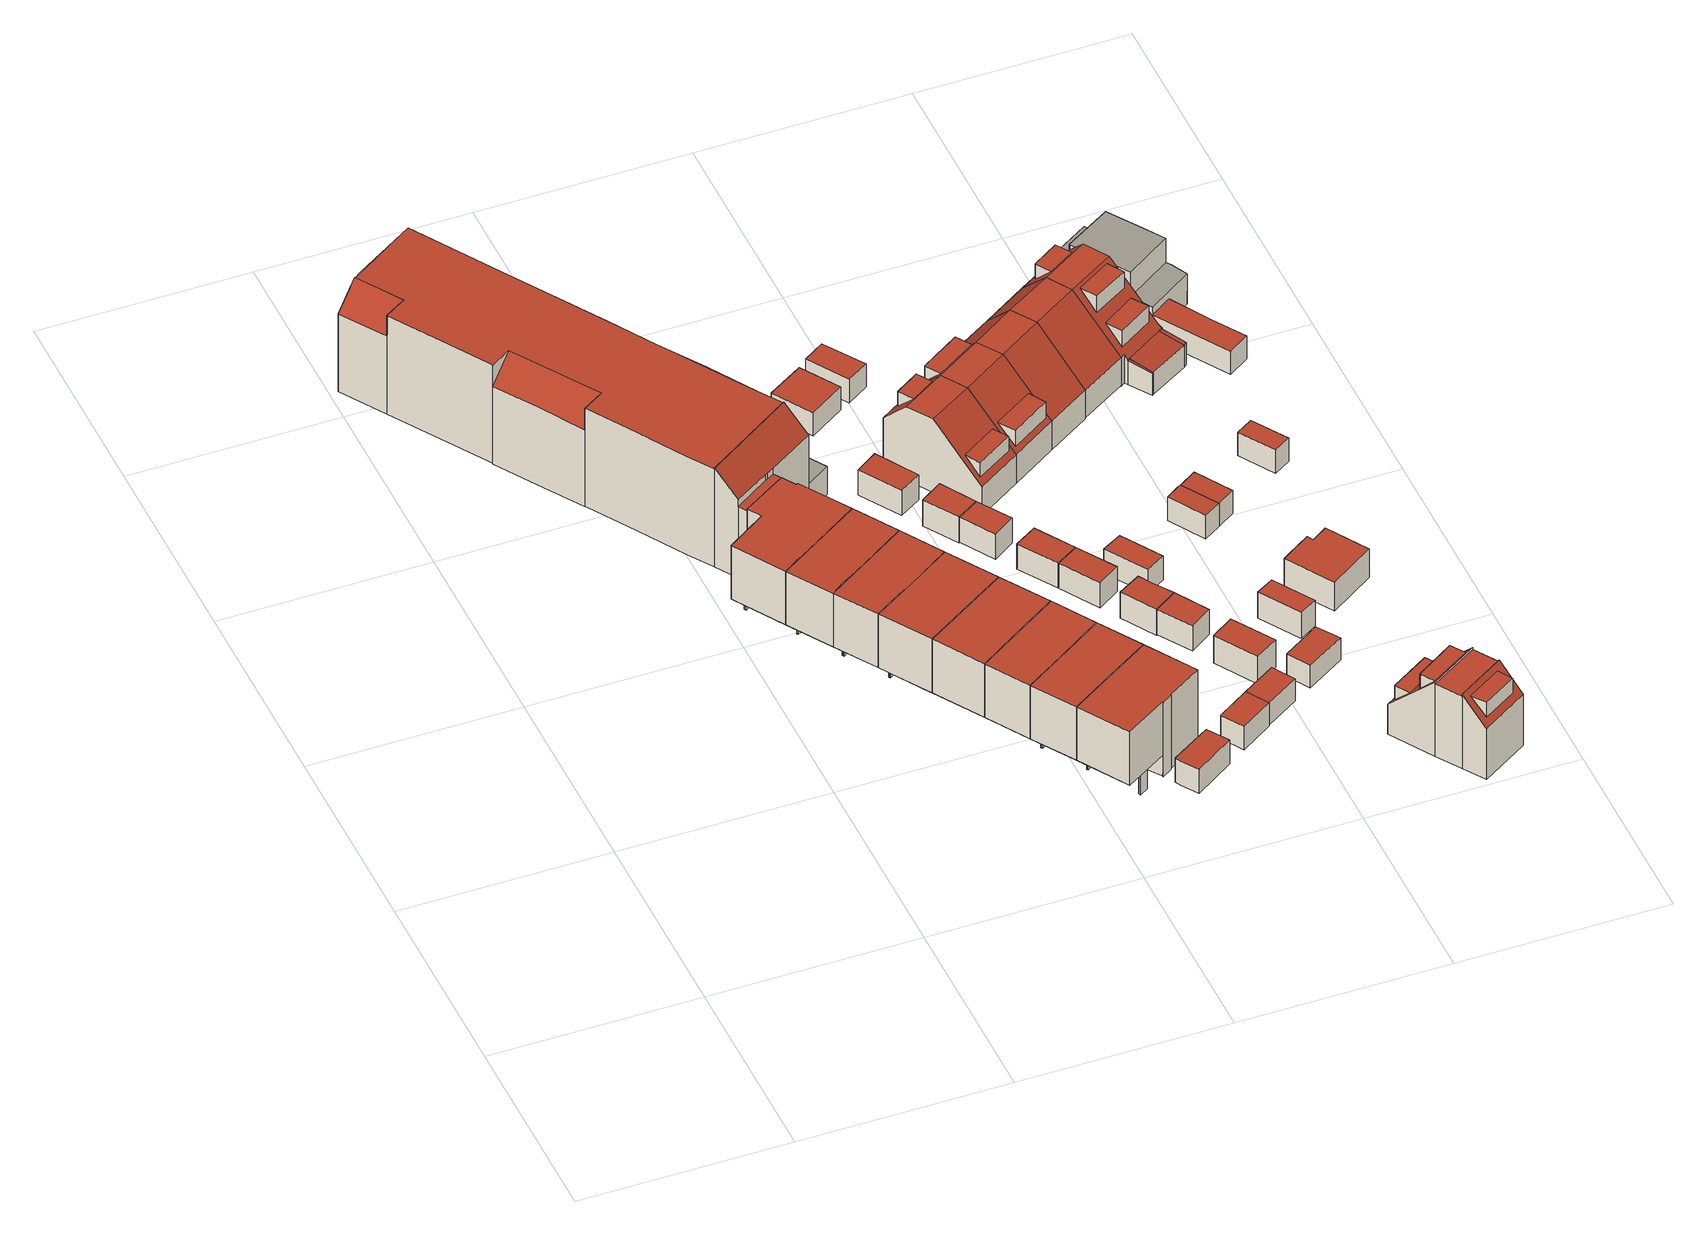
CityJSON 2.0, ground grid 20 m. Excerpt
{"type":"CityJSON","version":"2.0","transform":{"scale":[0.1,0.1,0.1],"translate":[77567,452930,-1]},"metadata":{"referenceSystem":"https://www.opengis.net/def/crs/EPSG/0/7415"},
"CityObjects":{
"building1":{"type":"Building","attributes":{"Volume":4646.23,"Dakoppervlakte":449.9,"Muuroppervlakte":1125.94,"Vloeroppervlakte":434.69,"hoogte_Z_max_in_m_NAP":11.19,"GEB_DOEL":"woonfunctie","dateOfConstruction":"1980-01-01","measuredHeight":11.11},"geometry":[{"type":"Solid","lod":"2","boundaries":[[[[0,1,2,3,4,5,6,7,8,9,10,11,12,13,14,15,16,17,18,19,20,21,22,23,24,25,26,27]],[[28,29,30,31,32,33,34,35,36,37]],[[38,39,40,41,42,43]],[[44,45,46,47,48,49,50,51,52,53,54,55,56,57,58,59,60,61,62,63,64,65]],[[66,67,68,64,69,70]],[[71,72,73,48,47]],[[74,75,76,77,78,79,80]],[[81,82,83,84,85,86,87,88,89,90]],[[68,20,19,18,17,71,46,45,44,65]],[[27,26,25,60,59,58,57,56,55,40,2,1,0]],[[60,25,24,23,62,61]],[[20,68,67,21]],[[22,21,67,66,70,62,23]],[[68,65,64]],[[63,69,64]],[[69,63,62,70]],[[15,73,72,71,17,16]],[[46,71,47]],[[79,78,87,86]],[[30,7,6,42,75,74,84]],[[11,10,37,87,78,77,53]],[[87,37,36,88]],[[88,36,35,34,33,81,90,89]],[[81,33,32,82]],[[32,31,83,82]],[[31,30,84,83]],[[86,85,80,79]],[[84,74,80,85]],[[6,5,43,42]],[[39,38,43,5,4,3]],[[2,40,39,3]],[[42,41,54,76,75]],[[54,41,40,55]],[[53,77,76,54]],[[8,7,30,29]],[[29,28,9,8]],[[28,37,10,9]],[[48,73,49]],[[14,13,12,11,53,52,51,50,49,73,15]]]],"semantics":{"surfaces":[{"type":"GroundSurface"},{"type":"OuterCeilingSurface"},{"type":"OuterFloorSurface"},{"type":"RoofSurface"},{"type":"WallSurface"}],"values":[[0,1,2,3,3,3,3,3,4,4,4,4,4,4,4,4,4,4,4,4,4,4,4,4,4,4,4,4,4,4,4,4,4,4,4,4,4,4,4]]}}]},
"building2":{"type":"Building","attributes":{"Volume":456.43,"Dakoppervlakte":62.4,"Muuroppervlakte":267.42,"Vloeroppervlakte":36.72,"hoogte_Z_max_in_m_NAP":8.26,"GEB_DOEL":"woonfunctie","dateOfConstruction":"1980-01-01","measuredHeight":8.26},"geometry":[{"type":"MultiSurface","lod":"2","boundaries":[[[91,92,93,94,95,96,97,98,99]],[[100,101,102]],[[103,104,105,106]],[[107,108,109,110,111,112,113,114,115],[116,117,118,119,120,121]],[[122,123,124,125,126,127,128,129,130,131,132,133,134]],[[129,128,91,99,110]],[[107,131,130,109,108]],[[97,96,123,122]],[[124,123,96,95]],[[125,124,95,94]],[[126,125,94,93,92,91,128,127]],[[106,121,120,119,103]],[[104,103,119,118]],[[104,118,117,116,105]],[[121,106,105,116]],[[115,114,101,100]],[[102,101,114,113]],[[98,112,111,110,99]],[[107,115,100,102,113,112,98,97,122,134,131]],[[109,130,129,110]]],"semantics":{"surfaces":[{"type":"GroundSurface"},{"type":"OuterCeilingSurface"},{"type":"RoofSurface"},{"type":"WallSurface"}],"values":[0,0,0,1,2,3,3,3,3,3,3,3,3,3,3,3,3,3,3,3]}}]},
"building3":{"type":"Building","attributes":{"Volume":339.55,"Dakoppervlakte":47.12,"Muuroppervlakte":230.1,"Vloeroppervlakte":25.06,"hoogte_Z_max_in_m_NAP":8.26,"GEB_DOEL":"woonfunctie","dateOfConstruction":"1980-01-01","measuredHeight":8.3},"geometry":[{"type":"Solid","lod":"2","boundaries":[[[[97,135,136,98]],[[137,138,100,102]],[[139,140,141,142]],[[122,134,131,143,144,145]],[[112,146,147,148,149,150,151,107,115,152,153,113]],[[98,112,113,102,100,115,107,131,134,122,97]],[[131,107,151,143]],[[135,97,122,145]],[[112,98,136,146]],[[137,102,113,153]],[[153,152,138,137]],[[100,138,152,115]],[[139,142,150,149]],[[149,148,140,139]],[[147,141,140,148]],[[146,136,135,145,144,143,151,150,142,141,147]]]],"semantics":{"surfaces":[{"type":"GroundSurface"},{"type":"RoofSurface"},{"type":"OuterCeilingSurface"},{"type":"WallSurface"}],"values":[[0,0,0,1,2,3,3,3,3,3,3,3,3,3,3,3]]}}]},
"building4":{"type":"Building","attributes":{"Volume":330.5,"Dakoppervlakte":45.91,"Muuroppervlakte":227.3,"Vloeroppervlakte":24.27,"hoogte_Z_max_in_m_NAP":8.26,"GEB_DOEL":"woonfunctie","dateOfConstruction":"1980-01-01","measuredHeight":8.3},"geometry":[{"type":"Solid","lod":"2","boundaries":[[[[154,155,136,135]],[[141,156,142]],[[157,158,159]],[[160,161,162,163,145,144,164,165,143]],[[146,166,167,168,169,170,151,150,171,147]],[[143,151,170,160]],[[163,154,135,145]],[[146,136,155,166]],[[156,141,147,171]],[[142,156,171,150]],[[157,159,169,168]],[[168,167,158,157]],[[170,169,159,158,167,166,155,154,163,162,161,160]],[[146,147,141,142,150,151,143,165,164,144,145,135,136]]]],"semantics":{"surfaces":[{"type":"GroundSurface"},{"type":"RoofSurface"},{"type":"OuterCeilingSurface"},{"type":"WallSurface"}],"values":[[0,0,0,1,2,3,3,3,3,3,3,3,3,3]]}}]},
"building5":{"type":"Building","attributes":{"Volume":385.37,"Dakoppervlakte":53.54,"Muuroppervlakte":236.05,"Vloeroppervlakte":28.4,"hoogte_Z_max_in_m_NAP":8.26,"GEB_DOEL":"woonfunctie","dateOfConstruction":"1980-01-01","measuredHeight":8.31},"geometry":[{"type":"MultiSurface","lod":"2","boundaries":[[[172,173,155,154]],[[174,175,159,158]],[[176,167,166,177,178,179,180,181,182,170,169,183]],[[184,185,186,163,162,161,187,160]],[[185,184,181,180,179,178,173,172,186]],[[172,154,163,186]],[[181,184,160,170,182]],[[178,177,166,155,173]],[[167,176,174,158]],[[175,174,176,183]],[[159,175,183,169]],[[166,167,158,159,169,170,160,161,162,163,154,155]]],"semantics":{"surfaces":[{"type":"GroundSurface"},{"type":"OuterCeilingSurface"},{"type":"RoofSurface"},{"type":"WallSurface"}],"values":[0,0,1,2,3,3,3,3,3,3,3,3]}}]},
"building6":{"type":"Building","attributes":{"Volume":376.72,"Dakoppervlakte":52.52,"Muuroppervlakte":228.81,"Vloeroppervlakte":27.76,"hoogte_Z_max_in_m_NAP":8.26,"GEB_DOEL":"woonfunctie","dateOfConstruction":"1980-01-01","measuredHeight":8.27},"geometry":[{"type":"Solid","lod":"2","boundaries":[[[[188,189,173,172]],[[190,191,186,185,184,192]],[[193,194,195,196,181,178]],[[191,190,192,196,195,194,193,189,188]],[[185,186,172,173,178,181,184]],[[192,184,181,196]],[[178,173,189,193]],[[188,172,186,191]]]],"semantics":{"surfaces":[{"type":"GroundSurface"},{"type":"RoofSurface"},{"type":"OuterCeilingSurface"},{"type":"WallSurface"}],"values":[[0,1,2,3,3,3,3,3]]}}]},
"building7":{"type":"Building","attributes":{"Volume":330.64,"Dakoppervlakte":46.04,"Muuroppervlakte":222.72,"Vloeroppervlakte":24.3,"hoogte_Z_max_in_m_NAP":8.26,"GEB_DOEL":"woonfunctie","dateOfConstruction":"1980-01-01","measuredHeight":8.27},"geometry":[{"type":"Solid","lod":"2","boundaries":[[[[188,197,198,189]],[[199,200,201,202]],[[203,196,193,204,205,206,207,208]],[[190,192,209,210,211,191]],[[190,191,188,189,193,196,192]],[[192,196,203,209]],[[210,209,203,208,202,201,205,204,198,197,211]],[[188,191,211,197]],[[193,189,198,204]],[[199,202,208,207]],[[207,206,200,199]],[[206,205,201,200]]]],"semantics":{"surfaces":[{"type":"GroundSurface"},{"type":"OuterCeilingSurface"},{"type":"RoofSurface"},{"type":"WallSurface"}],"values":[[0,0,1,2,3,3,3,3,3,3,3,3]]}}]},
"building8":{"type":"Building","attributes":{"Volume":335.05,"Dakoppervlakte":46.57,"Muuroppervlakte":228.5,"Vloeroppervlakte":24.58,"hoogte_Z_max_in_m_NAP":8.26,"GEB_DOEL":"woonfunctie","dateOfConstruction":"1980-01-01","measuredHeight":8.3},"geometry":[{"type":"Solid","lod":"2","boundaries":[[[[212,213,198,197]],[[214,202,201]],[[215,216,217,218]],[[219,220,221,211,210,209,222,223]],[[205,204,224,225,226,227,228,229,203,208,230]],[[212,197,211,221]],[[198,204,205,201,202,208,203,209,210,211,197]],[[222,209,203,229]],[[224,204,198,213]],[[205,230,214,201]],[[202,214,230,208]],[[228,227,216,215]],[[227,226,217,216]],[[218,217,226,225]],[[212,221,220,219,223,222,229,228,215,218,225,224,213]]]],"semantics":{"surfaces":[{"type":"GroundSurface"},{"type":"RoofSurface"},{"type":"OuterCeilingSurface"},{"type":"WallSurface"}],"values":[[0,0,0,1,2,3,3,3,3,3,3,3,3,3,3]]}}]},
"building9":{"type":"Building","attributes":{"Volume":390.79,"Dakoppervlakte":54.27,"Muuroppervlakte":243.55,"Vloeroppervlakte":28.74,"hoogte_Z_max_in_m_NAP":8.26,"GEB_DOEL":"woonfunctie","dateOfConstruction":"1980-01-01","measuredHeight":8.3},"geometry":[{"type":"Solid","lod":"2","boundaries":[[[[213,212,231,232,233,234,235,236]],[[237,238,239,240]],[[224,241,242,243,244,245,229,228,225],[246,247,248,249,250,251]],[[252,253,254,255,256,257,221,220,219,223,222]],[[235,234,254,253,243]],[[255,254,234,233]],[[232,231,257,256]],[[231,212,221,257]],[[213,224,225,218,215,228,229,222,223,219,220,221,212]],[[252,222,229,245,244]],[[253,252,244,243]],[[243,242,241,236,235]],[[213,236,241,224]],[[225,228,215,218]],[[250,249,248,237,240]],[[248,247,238,237]],[[247,246,251,239,238]],[[250,240,239,251]],[[233,232,256,255]]]],"semantics":{"surfaces":[{"type":"GroundSurface"},{"type":"OuterCeilingSurface"},{"type":"RoofSurface"},{"type":"WallSurface"}],"values":[[0,0,1,2,3,3,3,3,3,3,3,3,3,3,3,3,3,3,3]]}}]},
"building10":{"type":"Building","attributes":{"Volume":29.36,"Dakoppervlakte":10.91,"Muuroppervlakte":37.38,"Vloeroppervlakte":10.91,"hoogte_Z_max_in_m_NAP":2.67,"GEB_DOEL":"onbekend","dateOfConstruction":"1980-01-01","measuredHeight":2.69},"geometry":[{"type":"Solid","lod":"2","boundaries":[[[[258,259,260,261,262]],[[263,264,265,266,267]],[[259,258,266,265]],[[260,264,263,261]],[[260,259,265,264]],[[258,262,261,263,267,266]]]],"semantics":{"surfaces":[{"type":"GroundSurface"},{"type":"RoofSurface"},{"type":"WallSurface"}],"values":[[0,1,2,2,2,2]]}}]},
"building11":{"type":"Building","attributes":{"Volume":32.06,"Dakoppervlakte":11.32,"Muuroppervlakte":39.81,"Vloeroppervlakte":11.32,"hoogte_Z_max_in_m_NAP":3.51,"GEB_DOEL":"onbekend","dateOfConstruction":"1980-01-01","measuredHeight":2.83},"geometry":[{"type":"Solid","lod":"2","boundaries":[[[[268,269,270,271]],[[272,273,274,275]],[[268,271,273,272]],[[271,270,274,273]],[[274,270,269,275]],[[269,268,272,275]]]],"semantics":{"surfaces":[{"type":"GroundSurface"},{"type":"RoofSurface"},{"type":"WallSurface"}],"values":[[0,1,2,2,2,2]]}}]},
"building12":{"type":"Building","attributes":{"Volume":43.78,"Dakoppervlakte":17.11,"Muuroppervlakte":42.36,"Vloeroppervlakte":17.11,"hoogte_Z_max_in_m_NAP":3,"GEB_DOEL":"onbekend","dateOfConstruction":"1980-01-01","measuredHeight":2.56},"geometry":[{"type":"Solid","lod":"2","boundaries":[[[[276,277,278,279]],[[280,281,282,283]],[[276,279,281,280]],[[279,278,282,281]],[[277,283,282,278]],[[283,277,276,280]]]],"semantics":{"surfaces":[{"type":"GroundSurface"},{"type":"RoofSurface"},{"type":"WallSurface"}],"values":[[0,1,2,2,2,2]]}}]},
"building13":{"type":"Building","attributes":{"Volume":27.51,"Dakoppervlakte":9.56,"Muuroppervlakte":36.41,"Vloeroppervlakte":9.56,"hoogte_Z_max_in_m_NAP":3.51,"GEB_DOEL":"onbekend","dateOfConstruction":"1980-01-01","measuredHeight":2.88},"geometry":[{"type":"Solid","lod":"2","boundaries":[[[[284,285,286,287]],[[288,289,290,291]],[[286,285,288,291]],[[288,285,284,289]],[[287,290,289,284]],[[287,286,291,290]]]],"semantics":{"surfaces":[{"type":"GroundSurface"},{"type":"RoofSurface"},{"type":"WallSurface"}],"values":[[0,1,2,2,2,2]]}}]},
"building14":{"type":"Building","attributes":{"Volume":26.24,"Dakoppervlakte":9.37,"Muuroppervlakte":35,"Vloeroppervlakte":9.37,"hoogte_Z_max_in_m_NAP":3.51,"GEB_DOEL":"onbekend","dateOfConstruction":"1980-01-01","measuredHeight":2.8},"geometry":[{"type":"Solid","lod":"2","boundaries":[[[[292,293,294,295]],[[288,291,296,297]],[[292,295,296,291]],[[295,294,297,296]],[[297,294,293,288]],[[292,291,288,293]]]],"semantics":{"surfaces":[{"type":"GroundSurface"},{"type":"RoofSurface"},{"type":"WallSurface"}],"values":[[0,1,2,2,2,2]]}}]},
"building15":{"type":"Building","attributes":{"Volume":30.36,"Dakoppervlakte":10.68,"Muuroppervlakte":38.48,"Vloeroppervlakte":10.68,"hoogte_Z_max_in_m_NAP":3.51,"GEB_DOEL":"onbekend","dateOfConstruction":"1980-01-01","measuredHeight":2.84},"geometry":[{"type":"Solid","lod":"2","boundaries":[[[[298,299,300,301]],[[302,303,304,305]],[[300,299,305,304]],[[299,298,302,305]],[[301,303,302,298]],[[301,300,304,303]]]],"semantics":{"surfaces":[{"type":"GroundSurface"},{"type":"RoofSurface"},{"type":"WallSurface"}],"values":[[0,1,2,2,2,2]]}}]},
"building16":{"type":"Building","attributes":{"Volume":22.64,"Dakoppervlakte":8.91,"Muuroppervlakte":31.1,"Vloeroppervlakte":8.91,"hoogte_Z_max_in_m_NAP":2.67,"GEB_DOEL":"onbekend","dateOfConstruction":"1980-01-01","measuredHeight":2.54},"geometry":[{"type":"Solid","lod":"2","boundaries":[[[[306,307,308,309]],[[310,311,312,313]],[[306,309,311,310]],[[309,308,312,311]],[[307,313,312,308]],[[306,310,313,307]]]],"semantics":{"surfaces":[{"type":"GroundSurface"},{"type":"RoofSurface"},{"type":"WallSurface"}],"values":[[0,1,2,2,2,2]]}}]},
"building17":{"type":"Building","attributes":{"Volume":352.21,"Dakoppervlakte":50.65,"Muuroppervlakte":182.63,"Vloeroppervlakte":50.93,"hoogte_Z_max_in_m_NAP":9.13,"GEB_DOEL":"woonfunctie","dateOfConstruction":"1979-01-01","measuredHeight":8.28},"children":["building17-1","building17-2"],"geometry":[{"type":"Solid","lod":"2","boundaries":[[[[314,315,316,317,318,319,320,321]],[[322,323,324,325],[326,327,328,329]],[[330,331,322,325]],[[331,330,332,333],[334,335,336,337]],[[324,323,318,317]],[[321,333,332,314]],[[324,317,316,325]],[[333,321,320,319,318,323,322,331]],[[315,314,332,330,325,316]],[[338,339,326,329]],[[339,338,328,327]],[[327,326,339]],[[338,329,328]],[[334,337,340,341]],[[340,337,336]],[[341,340,336,335]],[[335,334,341]]]],"semantics":{"surfaces":[{"type":"GroundSurface"},{"type":"RoofSurface"},{"type":"WallSurface"}],"values":[[0,1,1,1,2,2,2,2,2,1,2,2,2,1,2,2,2]]}}]},
"building17-1":{"type":"BuildingInstallation","attributes":{"relationToConstruction":"outside"},"parents":["building17"],"geometry":[{"type":"MultiSurface","lod":"2","boundaries":[[[338,339,326,329]],[[339,338,328,327]],[[327,326,339]],[[338,329,328]]],"semantics":{"surfaces":[{"type":"RoofSurface"},{"type":"WallSurface"}],"values":[0,1,1,1]}}]},
"building17-2":{"type":"BuildingInstallation","attributes":{"relationToConstruction":"outside"},"parents":["building17"],"geometry":[{"type":"MultiSurface","lod":"2","boundaries":[[[334,337,340,341]],[[340,337,336]],[[341,340,336,335]],[[335,334,341]]],"semantics":{"surfaces":[{"type":"RoofSurface"},{"type":"WallSurface"}],"values":[0,1,1,1]}}]},
"building18":{"type":"Building","attributes":{"Volume":30.78,"Dakoppervlakte":10.85,"Muuroppervlakte":38.77,"Vloeroppervlakte":10.85,"hoogte_Z_max_in_m_NAP":3.51,"GEB_DOEL":"onbekend","dateOfConstruction":"1980-01-01","measuredHeight":2.84},"geometry":[{"type":"Solid","lod":"2","boundaries":[[[[342,300,299,343,344]],[[345,346,347,305,304]],[[300,342,345,304]],[[345,342,344,343,347,346]],[[299,305,347,343]],[[300,304,305,299]]]],"semantics":{"surfaces":[{"type":"GroundSurface"},{"type":"RoofSurface"},{"type":"WallSurface"}],"values":[[0,1,2,2,2,2]]}}]},
"building19":{"type":"Building","attributes":{"Volume":28.32,"Dakoppervlakte":11.07,"Muuroppervlakte":35.73,"Vloeroppervlakte":11.07,"hoogte_Z_max_in_m_NAP":3,"GEB_DOEL":"onbekend","dateOfConstruction":"1980-01-01","measuredHeight":2.56},"geometry":[{"type":"Solid","lod":"2","boundaries":[[[[348,349,350,351]],[[352,353,354,355]],[[355,348,351,352]],[[351,350,353,352]],[[349,354,353,350]],[[348,355,354,349]]]],"semantics":{"surfaces":[{"type":"GroundSurface"},{"type":"RoofSurface"},{"type":"WallSurface"}],"values":[[0,1,2,2,2,2]]}}]},
"building20":{"type":"Building","attributes":{"Volume":26.96,"Dakoppervlakte":9.38,"Muuroppervlakte":35.91,"Vloeroppervlakte":9.38,"hoogte_Z_max_in_m_NAP":3.51,"GEB_DOEL":"onbekend","dateOfConstruction":"1980-01-01","measuredHeight":2.88},"geometry":[{"type":"Solid","lod":"2","boundaries":[[[[356,357,358,359,360]],[[361,362,363,364,365]],[[357,356,361,365]],[[363,362,361,356,360,359]],[[358,364,363,359]],[[358,357,365,364]]]],"semantics":{"surfaces":[{"type":"GroundSurface"},{"type":"RoofSurface"},{"type":"WallSurface"}],"values":[[0,1,2,2,2,2]]}}]},
"building21":{"type":"Building","attributes":{"Volume":26.31,"Dakoppervlakte":9.24,"Muuroppervlakte":35.24,"Vloeroppervlakte":9.24,"hoogte_Z_max_in_m_NAP":3.51,"GEB_DOEL":"onbekend","dateOfConstruction":"1980-01-01","measuredHeight":2.85},"geometry":[{"type":"Solid","lod":"2","boundaries":[[[[366,367,368,369]],[[365,370,371,361]],[[366,369,370,365]],[[369,368,371,370]],[[367,361,371,368]],[[366,365,361,367]]]],"semantics":{"surfaces":[{"type":"GroundSurface"},{"type":"RoofSurface"},{"type":"WallSurface"}],"values":[[0,1,2,2,2,2]]}}]},
"building22":{"type":"Building","attributes":{"Volume":22.45,"Dakoppervlakte":9,"Muuroppervlakte":30.66,"Vloeroppervlakte":9,"hoogte_Z_max_in_m_NAP":2.67,"GEB_DOEL":"onbekend","dateOfConstruction":"1980-01-01","measuredHeight":2.5},"geometry":[{"type":"Solid","lod":"2","boundaries":[[[[372,373,374,375]],[[313,376,377,310]],[[374,373,313,310]],[[373,372,376,313]],[[375,377,376,372]],[[374,310,377,375]]]],"semantics":{"surfaces":[{"type":"GroundSurface"},{"type":"RoofSurface"},{"type":"WallSurface"}],"values":[[0,1,2,2,2,2]]}}]},
"building23":{"type":"Building","attributes":{"Volume":25.69,"Dakoppervlakte":9.55,"Muuroppervlakte":35.65,"Vloeroppervlakte":9.55,"hoogte_Z_max_in_m_NAP":3.51,"GEB_DOEL":"onbekend","dateOfConstruction":"1979-01-01","measuredHeight":2.69},"geometry":[{"type":"Solid","lod":"2","boundaries":[[[[378,379,380,381]],[[382,383,384,385]],[[381,383,382,378]],[[381,380,384,383]],[[379,385,384,380]],[[378,382,385,379]]]],"semantics":{"surfaces":[{"type":"GroundSurface"},{"type":"RoofSurface"},{"type":"WallSurface"}],"values":[[0,1,2,2,2,2]]}}]},
"building24":{"type":"Building","attributes":{"Volume":35.92,"Dakoppervlakte":11.54,"Muuroppervlakte":44.23,"Vloeroppervlakte":11.54,"hoogte_Z_max_in_m_NAP":3.51,"GEB_DOEL":"onbekend","dateOfConstruction":"1980-01-01","measuredHeight":3.11},"geometry":[{"type":"Solid","lod":"2","boundaries":[[[[386,387,388,389]],[[390,391,392,393]],[[389,391,390,386]],[[389,388,392,391]],[[387,393,392,388]],[[386,390,393,387]]]],"semantics":{"surfaces":[{"type":"GroundSurface"},{"type":"RoofSurface"},{"type":"WallSurface"}],"values":[[0,1,2,2,2,2]]}}]},
"building25":{"type":"Building","attributes":{"Volume":368.6,"Dakoppervlakte":47.54,"Muuroppervlakte":183.62,"Vloeroppervlakte":53.01,"hoogte_Z_max_in_m_NAP":9.13,"GEB_DOEL":"woonfunctie","dateOfConstruction":"1979-01-01","measuredHeight":8.25},"children":["building25-1","building25-2"],"geometry":[{"type":"Solid","lod":"2","boundaries":[[[[394,395,317,316,315,314,396,397]],[[325,324,398,399],[400,401,402,403]],[[330,325,399,404]],[[330,404,405,332],[406,407,408,409]],[[317,395,398,324]],[[405,396,314,332]],[[398,395,394,399]],[[332,314,315,316,317,324,325,330]],[[397,396,405,404,399,394]],[[410,411,403,402]],[[401,400,411,410]],[[400,403,411]],[[410,402,401]],[[412,406,409,413]],[[413,409,408]],[[412,413,408,407]],[[412,407,406]]]],"semantics":{"surfaces":[{"type":"GroundSurface"},{"type":"RoofSurface"},{"type":"WallSurface"}],"values":[[0,1,1,1,2,2,2,2,2,1,2,2,2,1,2,2,2]]}}]},
"building25-1":{"type":"BuildingInstallation","attributes":{"relationToConstruction":"outside"},"parents":["building25"],"geometry":[{"type":"MultiSurface","lod":"2","boundaries":[[[410,411,403,402]],[[401,400,411,410]],[[400,403,411]],[[410,402,401]]],"semantics":{"surfaces":[{"type":"RoofSurface"},{"type":"WallSurface"}],"values":[0,1,1,1]}}]},
"building25-2":{"type":"BuildingInstallation","attributes":{"relationToConstruction":"outside"},"parents":["building25"],"geometry":[{"type":"MultiSurface","lod":"2","boundaries":[[[412,406,409,413]],[[413,409,408]],[[412,413,408,407]],[[412,407,406]]],"semantics":{"surfaces":[{"type":"RoofSurface"},{"type":"WallSurface"}],"values":[0,1,1,1]}}]},
"building26":{"type":"Building","attributes":{"Volume":26.74,"Dakoppervlakte":10.66,"Muuroppervlakte":34.12,"Vloeroppervlakte":10.66,"hoogte_Z_max_in_m_NAP":2.67,"GEB_DOEL":"onbekend","dateOfConstruction":"1980-01-01","measuredHeight":2.51},"geometry":[{"type":"Solid","lod":"2","boundaries":[[[[414,415,416,417]],[[418,419,420,421]],[[419,418,414,417]],[[417,416,420,419]],[[415,421,420,416]],[[414,418,421,415]]]],"semantics":{"surfaces":[{"type":"GroundSurface"},{"type":"RoofSurface"},{"type":"WallSurface"}],"values":[[0,1,2,2,2,2]]}}]},
"building27":{"type":"Building","attributes":{"Volume":334.49,"Dakoppervlakte":65.55,"Muuroppervlakte":179.57,"Vloeroppervlakte":50.25,"hoogte_Z_max_in_m_NAP":9.13,"GEB_DOEL":"woonfunctie","dateOfConstruction":"1979-01-01","measuredHeight":8.2},"geometry":[{"type":"Solid","lod":"2","boundaries":[[[[422,423,395,394,397,396,424,425]],[[426,399,398,427]],[[404,399,426,428]],[[429,405,404,428]],[[426,422,425,424,429,428]],[[396,405,429,424]],[[427,398,395,423]],[[427,423,422,426]],[[405,396,397,394,395,398,399,404]]]],"semantics":{"surfaces":[{"type":"GroundSurface"},{"type":"RoofSurface"},{"type":"WallSurface"}],"values":[[0,1,1,1,2,2,2,2,2]]}}]},
"building28":{"type":"Building","attributes":{"Volume":25.76,"Dakoppervlakte":8.91,"Muuroppervlakte":37.49,"Vloeroppervlakte":8.91,"hoogte_Z_max_in_m_NAP":3.51,"GEB_DOEL":"onbekend","dateOfConstruction":"1980-01-01","measuredHeight":2.89},"geometry":[{"type":"Solid","lod":"2","boundaries":[[[[430,431,432,433]],[[434,435,436,437]],[[433,435,434,430]],[[433,432,436,435]],[[431,437,436,432]],[[430,434,437,431]]]],"semantics":{"surfaces":[{"type":"GroundSurface"},{"type":"RoofSurface"},{"type":"WallSurface"}],"values":[[0,1,2,2,2,2]]}}]},
"building29":{"type":"Building","attributes":{"Volume":19.8,"Dakoppervlakte":7.59,"Muuroppervlakte":30.77,"Vloeroppervlakte":7.59,"hoogte_Z_max_in_m_NAP":3.51,"GEB_DOEL":"onbekend","dateOfConstruction":"1979-01-01","measuredHeight":2.61},"geometry":[{"type":"Solid","lod":"2","boundaries":[[[[438,439,440,441,442]],[[443,444,445,446,447]],[[443,442,441,440,445,444]],[[440,439,446,445]],[[438,447,446,439]],[[447,438,442,443]]]],"semantics":{"surfaces":[{"type":"GroundSurface"},{"type":"RoofSurface"},{"type":"WallSurface"}],"values":[[0,1,2,2,2,2]]}}]},
"building30":{"type":"Building","attributes":{"Volume":387.87,"Dakoppervlakte":43.65,"Muuroppervlakte":188.46,"Vloeroppervlakte":55.12,"hoogte_Z_max_in_m_NAP":8.47,"GEB_DOEL":"woonfunctie","dateOfConstruction":"1980-01-01","measuredHeight":8.31},"children":["building30-1","building30-2","building30-3"],"geometry":[{"type":"Solid","lod":"2","boundaries":[[[[448,449,450,451,452,453,454,455]],[[456,457,458,459],[460,461,462,463],[464,465,466,467]],[[468,469,470,471]],[[472,473,474,475],[476,477,478,479]],[[468,448,455,469]],[[470,452,451,471]],[[450,449,472,475]],[[449,448,468,473,472]],[[468,471,474,473]],[[458,457,470,469]],[[453,456,459,454]],[[451,450,475,474,471]],[[454,459,458,469,455]],[[457,456,453,452,470]],[[462,480,481,463]],[[481,480,461,460]],[[460,463,481]],[[480,462,461]],[[465,482,483,466]],[[483,482,464,467]],[[467,466,483]],[[482,465,464]],[[484,485,477,476]],[[478,485,484,479]],[[485,478,477]],[[476,479,484]]]],"semantics":{"surfaces":[{"type":"GroundSurface"},{"type":"RoofSurface"},{"type":"WallSurface"}],"values":[[0,1,1,1,2,2,2,2,2,2,2,2,2,2,1,2,2,2,1,2,2,2,1,2,2,2]]}}]},
"building30-1":{"type":"BuildingInstallation","attributes":{"relationToConstruction":"outside"},"parents":["building30"],"geometry":[{"type":"MultiSurface","lod":"2","boundaries":[[[462,480,481,463]],[[481,480,461,460]],[[460,463,481]],[[480,462,461]]],"semantics":{"surfaces":[{"type":"RoofSurface"},{"type":"WallSurface"}],"values":[0,1,1,1]}}]},
"building30-2":{"type":"BuildingInstallation","attributes":{"relationToConstruction":"outside"},"parents":["building30"],"geometry":[{"type":"MultiSurface","lod":"2","boundaries":[[[465,482,483,466]],[[483,482,464,467]],[[467,466,483]],[[482,465,464]]],"semantics":{"surfaces":[{"type":"RoofSurface"},{"type":"WallSurface"}],"values":[0,1,1,1]}}]},
"building30-3":{"type":"BuildingInstallation","attributes":{"relationToConstruction":"outside"},"parents":["building30"],"geometry":[{"type":"MultiSurface","lod":"2","boundaries":[[[484,485,477,476]],[[478,485,484,479]],[[485,478,477]],[[476,479,484]]],"semantics":{"surfaces":[{"type":"RoofSurface"},{"type":"WallSurface"}],"values":[0,1,1,1]}}]},
"building31":{"type":"Building","attributes":{"Volume":21.65,"Dakoppervlakte":8.23,"Muuroppervlakte":31.88,"Vloeroppervlakte":8.23,"hoogte_Z_max_in_m_NAP":3.51,"GEB_DOEL":"onbekend","dateOfConstruction":"1979-01-01","measuredHeight":2.63},"geometry":[{"type":"Solid","lod":"2","boundaries":[[[[442,486,487,438]],[[443,447,488,489]],[[443,442,438,447]],[[438,487,488,447]],[[488,487,486,489]],[[442,443,489,486]]]],"semantics":{"surfaces":[{"type":"GroundSurface"},{"type":"RoofSurface"},{"type":"WallSurface"}],"values":[[0,1,2,2,2,2]]}}]},
"building32":{"type":"Building","attributes":{"Volume":347.6,"Dakoppervlakte":68.36,"Muuroppervlakte":180.72,"Vloeroppervlakte":52.41,"hoogte_Z_max_in_m_NAP":9.13,"GEB_DOEL":"woonfunctie","dateOfConstruction":"1979-01-01","measuredHeight":8.17},"geometry":[{"type":"Solid","lod":"2","boundaries":[[[[490,491,492,493,494,495,496,497]],[[498,426,427,499]],[[428,426,498,500]],[[500,501,429,428]],[[492,491,427,426]],[[499,427,491,490]],[[495,494,429,501]],[[426,428,429,494,493,492]],[[497,496,495,501,500,498,499,490]]]],"semantics":{"surfaces":[{"type":"GroundSurface"},{"type":"RoofSurface"},{"type":"WallSurface"}],"values":[[0,1,1,1,2,2,2,2,2]]}}]},
"building33":{"type":"Building","attributes":{"Volume":81.57,"Dakoppervlakte":25.77,"Muuroppervlakte":65.7,"Vloeroppervlakte":25.77,"hoogte_Z_max_in_m_NAP":3.51,"GEB_DOEL":"onbekend","dateOfConstruction":"1980-01-01","measuredHeight":3.17},"geometry":[{"type":"Solid","lod":"2","boundaries":[[[[502,503,504,505,506,507,508]],[[509,510,511,512,513,514,515]],[[505,504,515,514]],[[509,515,504,503]],[[508,511,510,502]],[[508,507,512,511]],[[507,506,513,512]],[[505,514,513,506]],[[503,502,510,509]]]],"semantics":{"surfaces":[{"type":"GroundSurface"},{"type":"RoofSurface"},{"type":"WallSurface"}],"values":[[0,1,2,2,2,2,2,2,2]]}}]},
"building34":{"type":"Building","attributes":{"Volume":421,"Dakoppervlakte":59.34,"Muuroppervlakte":197.73,"Vloeroppervlakte":68.65,"hoogte_Z_max_in_m_NAP":9.13,"GEB_DOEL":"woonfunctie","dateOfConstruction":"1979-01-01","measuredHeight":8.25},"children":["building34-1","building34-2","building34-3"],"geometry":[{"type":"Solid","lod":"2","boundaries":[[[[516,517,518,519,520,521,522,523,524,525,526,527,528,529,530]],[[531,532,533,534]],[[498,499,535,536,533,532,537,538,539],[540,541,542,543],[544,545,546,547]],[[548,500,498,539]],[[548,549,501,500],[550,551,552,553]],[[534,554,555,556]],[[531,557,558,559]],[[526,525,535,499]],[[536,535,525,524,555]],[[522,521,531,534]],[[534,556,523,522]],[[533,536,555,554]],[[534,533,554]],[[557,531,521,520]],[[501,529,528,527,526,499,498,500]],[[532,559,558,537]],[[559,532,531]],[[529,501,549,530]],[[519,558,557,520]],[[558,519,518,517,516,530,549,548,539,538,537]],[[555,524,523,556]],[[560,540,543,561]],[[560,561,542,541]],[[541,540,560]],[[561,543,542]],[[544,547,562,563]],[[563,562,546,545]],[[545,544,563]],[[562,547,546]],[[564,551,550,565]],[[550,553,565]],[[553,552,564,565]],[[564,552,551]]]],"semantics":{"surfaces":[{"type":"GroundSurface"},{"type":"RoofSurface"},{"type":"WallSurface"}],"values":[[0,1,1,1,1,1,1,2,2,2,2,2,2,2,2,2,2,2,2,2,2,1,2,2,2,1,2,2,2,1,2,2,2]]}}]},
"building34-1":{"type":"BuildingInstallation","attributes":{"relationToConstruction":"outside"},"parents":["building34"],"geometry":[{"type":"MultiSurface","lod":"2","boundaries":[[[560,540,543,561]],[[560,561,542,541]],[[541,540,560]],[[561,543,542]]],"semantics":{"surfaces":[{"type":"RoofSurface"},{"type":"WallSurface"}],"values":[0,1,1,1]}}]},
"building34-2":{"type":"BuildingInstallation","attributes":{"relationToConstruction":"outside"},"parents":["building34"],"geometry":[{"type":"MultiSurface","lod":"2","boundaries":[[[544,547,562,563]],[[563,562,546,545]],[[545,544,563]],[[562,547,546]]],"semantics":{"surfaces":[{"type":"RoofSurface"},{"type":"WallSurface"}],"values":[0,1,1,1]}}]},
"building34-3":{"type":"BuildingInstallation","attributes":{"relationToConstruction":"outside"},"parents":["building34"],"geometry":[{"type":"MultiSurface","lod":"2","boundaries":[[[564,551,550,565]],[[550,553,565]],[[553,552,564,565]],[[564,552,551]]],"semantics":{"surfaces":[{"type":"RoofSurface"},{"type":"WallSurface"}],"values":[0,1,1,1]}}]},
"building35":{"type":"Building","attributes":{"Volume":19.98,"Dakoppervlakte":7.61,"Muuroppervlakte":30.99,"Vloeroppervlakte":7.61,"hoogte_Z_max_in_m_NAP":3.51,"GEB_DOEL":"onbekend","dateOfConstruction":"1979-01-01","measuredHeight":2.63},"geometry":[{"type":"Solid","lod":"2","boundaries":[[[[566,567,568,569]],[[570,571,572,573]],[[569,571,570,566]],[[569,568,572,571]],[[567,573,572,568]],[[567,566,570,573]]]],"semantics":{"surfaces":[{"type":"GroundSurface"},{"type":"RoofSurface"},{"type":"WallSurface"}],"values":[[0,1,2,2,2,2]]}}]},
"building36":{"type":"Building","attributes":{"Volume":330.92,"Dakoppervlakte":19.1,"Muuroppervlakte":214.1,"Vloeroppervlakte":74.68,"hoogte_Z_max_in_m_NAP":7.03,"GEB_DOEL":"woonfunctie","dateOfConstruction":"1979-01-01","measuredHeight":6.17},"geometry":[{"type":"Solid","lod":"2","boundaries":[[[[574,575,576,577,578,579,580,581,582,583,584,585,586,587,588]],[[589,590,591,592,593]],[[594,595,596,597,598]],[[599,600,601,602,603]],[[604,605,606,607,608]],[[590,599,578,577,576,598,592,591]],[[575,594,598,576]],[[574,595,594,575]],[[595,574,588,596]],[[597,596,588,587]],[[598,597,593,592]],[[584,583,607,606]],[[584,606,605,585]],[[601,600,586,585,605]],[[580,579,603,602]],[[603,579,578,599]],[[601,605,604,581,580,602]],[[590,589,600,599]],[[597,587,586,600,589,593]],[[583,582,581,604,608,607]]]],"semantics":{"surfaces":[{"type":"GroundSurface"},{"type":"OuterFloorSurface"},{"type":"RoofSurface"},{"type":"WallSurface"}],"values":[[0,1,1,1,2,3,3,3,3,3,3,3,3,3,3,3,3,3,3,3]]}}]}
},
"vertices":[
[231,669,11],[259,626,11],[287,581,11],[312,597,11],[312,596,11],[339,553,11],[316,538,11],[272,510,11],[265,506,11],[242,492,11],[229,483,11],[216,503,11],[201,526,11],[173,571,11],[146,614,11],[144,616,11],[118,657,11],[93,696,11],[93,697,11],[91,701,11],[35,789,11],[8,831,11],[18,837,11],[28,843,11],[36,849,11],[94,886,11],[149,798,11],[204,712,11],[242,492,33],[265,506,33],[272,510,33],[286,489,33],[284,488,33],[276,501,33],[271,498,33],[247,483,33],[234,475,33],[229,483,33],[312,596,42],[312,597,42],[287,581,42],[302,559,42],[316,538,42],[339,553,42],[91,701,121],[93,697,121],[93,696,121],[113,709,121],[165,629,121],[144,616,121],[146,614,121],[173,571,121],[201,526,121],[216,503,121],[302,559,121],[287,581,121],[259,626,121],[231,669,121],[204,712,121],[149,798,121],[94,886,121],[36,849,121],[28,843,121],[55,801,121],[54,801,121],[35,789,121],[18,837,111],[8,831,98],[35,789,98],[55,801,122],[28,843,122],[93,696,98],[118,657,98],[144,616,97],[272,510,97],[316,538,97],[302,559,122],[216,503,122],[229,483,98],[263,505,97],[265,506,97],[276,501,91],[284,488,91],[286,489,91],[272,510,91],[265,506,91],[263,505,91],[229,483,91],[234,475,91],[247,483,91],[271,498,91],
[234,475,10],[247,483,10],[271,498,10],[276,501,10],[284,488,10],[286,489,10],[316,442,10],[273,414,10],[242,462,10],[248,399,10],[255,404,10],[256,403,10],[228,448,10],[220,443,10],[219,445,10],[226,450,10],[234,389,33],[205,435,33],[204,437,33],[242,462,33],[244,460,33],[273,414,33],[256,403,33],[255,404,33],[248,399,33],[219,445,33],[219,444,33],[220,443,33],[228,448,33],[227,449,33],[226,450,33],[316,442,93],[286,489,93],[284,488,93],[276,501,93],[271,498,93],[247,483,93],[234,475,93],[242,462,93],[204,437,93],[234,389,93],[248,399,93],[256,403,93],[273,414,93],
[342,401,10],[299,373,10],[256,402,10],[249,398,10],[273,359,10],[281,364,10],[282,362,10],[274,358,10],[260,348,93],[299,373,93],[342,401,93],[299,373,33],[282,362,33],[281,364,33],[273,359,33],[274,358,33],[260,348,33],[249,398,33],[256,402,33],
[367,361,10],[324,333,10],[274,357,10],[299,319,10],[307,323,10],[299,318,10],[285,309,93],[307,323,93],[324,333,93],[367,361,93],[282,362,93],[274,358,93],[324,333,33],[307,323,33],[299,319,33],[299,318,33],[285,309,33],[274,357,33],
[397,314,10],[354,287,10],[308,322,10],[300,317,10],[308,322,33],[353,288,33],[354,287,33],[337,276,33],[329,271,33],[315,262,33],[314,263,33],[300,317,33],[315,262,93],[354,287,93],[397,314,93],[299,318,93],
[426,269,10],[382,241,10],[382,241,93],[426,269,93],[344,216,93],[382,241,33],[366,230,33],[358,226,33],[344,216,33],
[451,229,10],[408,201,10],[383,187,10],[390,192,10],[391,190,10],[383,186,10],[369,176,33],[408,201,33],[391,190,33],[390,192,33],[383,187,33],[383,186,33],[369,176,93],[408,201,93],[451,229,93],
[477,188,10],[434,161,10],[384,185,10],[409,145,10],[408,146,10],[416,151,10],[417,150,10],[417,150,93],[434,161,93],[477,188,93],[395,136,93],[409,145,93],[434,161,33],[417,150,33],[416,151,33],[408,146,33],[409,145,33],[395,136,33],[384,185,33],
[507,141,10],[474,120,10],[474,119,10],[464,113,10],[464,114,10],[451,133,10],[437,101,10],[445,106,10],[446,104,10],[438,99,10],[451,133,33],[462,116,33],[464,114,33],[424,89,33],[423,91,33],[445,105,33],[445,106,33],[437,101,33],[438,100,33],[438,99,33],[446,104,33],[424,89,93],[464,114,93],[464,113,93],[474,119,93],[474,120,93],[507,141,93],
[471,103,10],[509,127,10],[522,107,10],[484,82,10],[474,97,10],[484,82,37],[522,107,37],[509,127,37],[471,103,37],[474,97,37],
[360,536,17],[381,550,17],[405,511,17],[384,498,17],[360,536,45],[384,498,45],[405,511,45],[381,550,45],
[366,681,14],[389,645,14],[355,623,14],[332,660,14],[366,681,40],[332,660,40],[355,623,40],[389,645,40],
[417,494,16],[437,461,16],[416,448,16],[396,480,16],[437,461,45],[417,494,45],[396,480,45],[416,448,45],
[416,448,17],[437,461,17],[457,430,17],[436,416,17],[436,416,45],[457,430,45],
[469,411,17],[492,375,17],[471,362,17],[448,398,17],[469,411,45],[448,398,45],[471,362,45],[492,375,45],
[558,159,11],[571,138,11],[540,118,11],[527,139,11],[558,159,37],[527,139,37],[540,118,37],[571,138,37],
[433,583,19],[446,562,19],[461,539,19],[488,497,19],[446,470,19],[419,513,19],[404,536,19],[391,556,19],[419,513,101],[446,470,51],[488,497,51],[461,539,101],[473,513,72],[482,499,56],[447,477,56],[439,491,72],[446,562,101],[404,536,101],[433,583,77],[391,556,77],[415,546,98],[406,560,82],[429,575,82],[438,561,98],[447,477,72],[482,499,72],[429,575,98],[406,560,98],
[494,325,17],[515,339,17],[495,326,17],[494,325,45],[495,326,45],[515,339,45],
[375,689,14],[395,702,14],[420,664,14],[399,651,14],[399,651,40],[420,664,40],[395,702,40],[375,689,40],
[547,290,16],[525,276,16],[505,308,16],[527,321,16],[534,309,16],[547,290,45],[534,309,45],[527,321,45],[505,308,45],[525,276,45],
[525,276,17],[547,290,17],[566,259,17],[545,245,17],[545,245,45],[566,259,45],
[603,158,12],[571,138,12],[558,159,12],[590,179,12],[603,158,37],[590,179,37],
[532,375,18],[556,337,18],[538,326,18],[513,364,18],[532,375,45],[513,364,45],[538,326,45],[556,337,45],
[578,241,14],[603,202,14],[581,188,14],[557,227,14],[578,241,45],[557,227,45],[581,188,45],[603,202,45],
[505,567,19],[532,525,19],[477,611,19],[490,590,19],[532,525,51],[505,567,101],[527,527,55],[490,503,55],[480,518,73],[518,542,73],[490,590,101],[477,611,77],[448,567,99],[439,581,82],[477,605,82],[486,591,99],[490,503,73],[527,527,73],[439,581,99],[477,605,99],
[644,213,12],[658,192,12],[621,169,12],[608,190,12],[644,213,37],[608,190,37],[621,169,37],[658,192,37],
[547,594,19],[573,551,19],[519,637,19],[532,617,19],[547,594,101],[573,551,51],[532,617,101],[519,637,77],
[629,274,16],[653,236,16],[636,226,16],[612,264,16],[629,274,45],[612,264,45],[636,226,45],[653,236,45],
[625,381,19],[609,371,19],[588,405,19],[601,414,19],[604,415,19],[604,415,45],[601,414,45],[588,405,45],[609,371,45],[625,381,45],
[746,54,12],[759,33,12],[714,4,12],[700,25,12],[685,48,12],[659,90,12],[705,119,12],[731,77,12],[659,90,45],[685,48,95],[731,77,95],[705,119,45],[679,67,75],[716,91,75],[725,78,91],[687,54,91],[702,112,49],[711,99,65],[673,75,65],[665,89,49],[746,54,93],[731,77,93],[685,48,93],[700,25,93],[759,33,69],[746,54,95],[700,25,95],[714,4,69],[708,25,91],[741,46,91],[749,32,75],[717,12,75],[716,91,91],[679,67,91],[702,112,65],[665,89,65],[717,12,91],[749,32,91],
[621,426,19],[642,392,19],[642,392,45],[621,426,45],
[617,578,20],[573,551,20],[547,594,20],[532,617,20],[519,637,20],[563,665,20],[576,644,20],[590,621,20],[590,621,101],[617,578,51],[576,644,101],[563,665,77],
[678,314,13],[681,308,13],[696,318,13],[720,279,13],[677,251,13],[649,295,13],[655,299,13],[681,308,45],[678,314,45],[655,299,45],[649,295,45],[677,251,45],[720,279,45],[696,318,45],
[621,672,19],[635,649,19],[662,607,19],[665,604,19],[678,583,19],[675,580,19],[638,558,19],[637,557,19],[623,578,19],[621,581,19],[617,578,19],[590,621,19],[576,644,19],[563,665,19],[608,693,19],[675,580,44],[661,602,47],[625,579,47],[638,558,44],[621,581,51],[623,578,47],[665,604,47],[662,607,51],[635,649,101],[644,622,73],[654,607,55],[621,586,55],[612,601,73],[631,643,99],[640,628,81],[607,608,81],[598,623,99],[621,672,101],[608,693,77],[609,669,98],[584,653,98],[575,667,81],[600,683,81],[625,579,46],[623,578,46],[637,557,44],[678,583,44],[665,604,46],[661,602,46],[654,607,73],[621,586,73],[607,608,99],[640,628,99],[575,667,98],[600,683,98],
[690,469,19],[711,436,19],[695,426,19],[674,459,19],[690,469,45],[674,459,45],[695,426,45],[711,436,45],
[611,718,19],[651,743,19],[663,725,19],[686,691,19],[697,674,19],[700,670,19],[708,654,19],[685,639,19],[708,601,19],[728,570,19],[708,557,19],[665,625,19],[653,645,19],[619,698,19],[608,716,19],[653,645,80],[697,674,80],[686,691,80],[663,725,80],[619,698,80],[651,743,53],[611,718,53],[608,716,53],[619,698,53],[663,725,53],[697,674,53],[653,645,53],[665,625,53],[708,654,53],[700,670,53],[685,639,45],[665,625,45],[708,557,45],[728,570,45],[708,601,45]
]}
